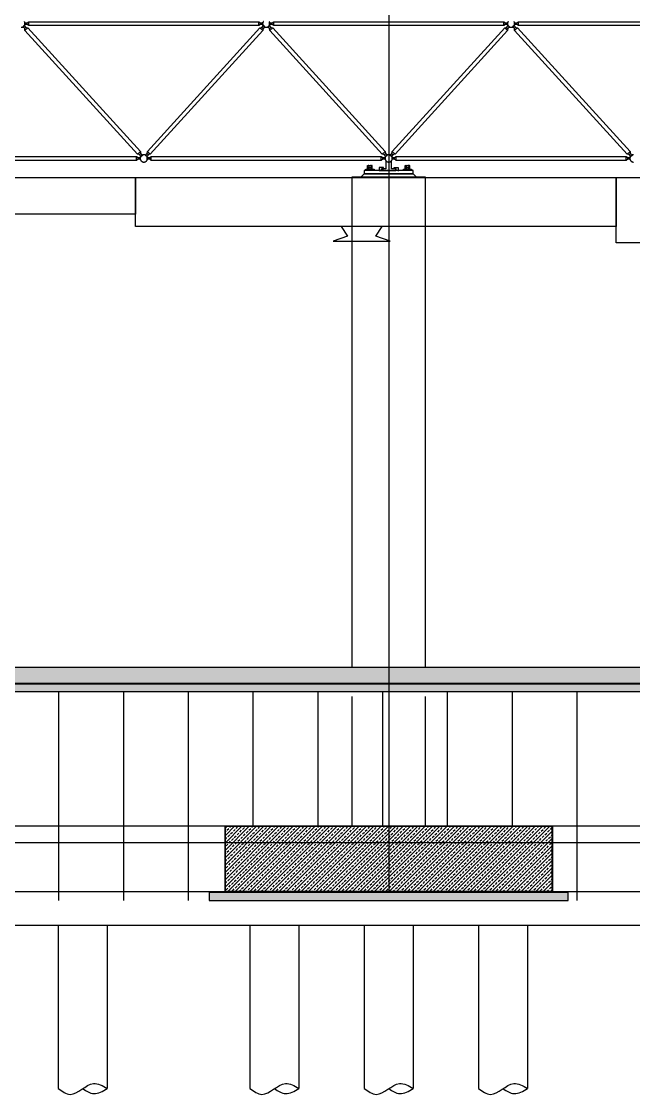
# Model space of a CAD drawing. Header units: centimetres. Extents: x 26200 to 152500, y -600 to 9300.
# Drawn here: x 134115 to 134865, y 677 to 1991 of the extents above; entities that cross this region are included whole.
import ezdxf

# ---------------------------------------------------------------- set-up
doc = ezdxf.new("R2010")
doc.units = ezdxf.units.CM
doc.layers.add('ROTAS-KESIT-KANAL-UFLEME', color=20, linetype='Continuous')
doc.layers.add('ROTAS-MIMARI-KESIT', color=8, linetype='Continuous')

msp = doc.modelspace()

# ---------------------------------------------------------------- hatches: boundary and pattern name
at = {"layer": 'ROTAS-MIMARI-KESIT'}
for points in [[(134553.2, 1808.7), (134553.5, 1808.4), (134552.5, 1808.4), (134552.5, 1808.4), (134552.5, 1808.5), (134552.5, 1808.5), (134552.5, 1808.5), (134552.5, 1808.6), (134552.5, 1808.6), (134552.5, 1808.6), (134552.5, 1808.7), (134552.5, 1808.7), (134552.6, 1808.7), (134552.6, 1808.8), (134552.6, 1808.8), (134552.6, 1808.8), (134552.6, 1808.8), (134552.6, 1808.9), (134552.6, 1808.9), (134552.7, 1808.9), (134552.7, 1809), (134552.7, 1809), (134552.7, 1809), (134552.7, 1809), (134552.8, 1809.1), (134552.8, 1809.1), (134552.8, 1809.1), (134552.8, 1809.1), (134552.9, 1809.2), (134552.9, 1809.2), (134552.9, 1809.2), (134553, 1809.2), (134553, 1809.2), (134553, 1809.3), (134553, 1809.3), (134553.1, 1809.3), (134553.1, 1809.3), (134553.1, 1809.3), (134553.2, 1809.3), (134553.2, 1809.3)], [(134576.2, 1808.7), (134575.9, 1808.4), (134576.9, 1808.4), (134576.9, 1808.4), (134576.9, 1808.5), (134576.9, 1808.5), (134576.9, 1808.5), (134576.9, 1808.6), (134576.9, 1808.6), (134576.9, 1808.6), (134576.9, 1808.7), (134576.9, 1808.7), (134576.8, 1808.7), (134576.8, 1808.8), (134576.8, 1808.8), (134576.8, 1808.8), (134576.8, 1808.8), (134576.8, 1808.9), (134576.8, 1808.9), (134576.7, 1808.9), (134576.7, 1809), (134576.7, 1809), (134576.7, 1809), (134576.7, 1809), (134576.6, 1809.1), (134576.6, 1809.1), (134576.6, 1809.1), (134576.6, 1809.1), (134576.5, 1809.2), (134576.5, 1809.2), (134576.5, 1809.2), (134576.4, 1809.2), (134576.4, 1809.2), (134576.4, 1809.3), (134576.4, 1809.3), (134576.3, 1809.3), (134576.3, 1809.3), (134576.3, 1809.3), (134576.2, 1809.3), (134576.2, 1809.3)]]:
    msp.add_hatch(color=256, dxfattribs=at).paths.add_polyline_path(points, flags=0)
h = msp.add_hatch(dxfattribs=at)
h.set_pattern_fill('ANSI33', color=256, style=0)
h.set_pattern_definition([(45, (84445.261, 23206.629), (-4.49012806, 4.49012806), []), (45, (84449.7513, 23206.629), (-4.49012806, 4.49012806), [3.175, -1.5875])])
h.paths.add_polyline_path([(145009.7, 1180.4), (145009.7, 1200.4), (129119.7, 1200.4), (129119.7, 1180.4)])
h.paths.add_polyline_path([(145009.7, 1200.4), (145009.7, 1180.4), (146908.2, 1180.4), (146908.2, 1200.4)])
h = msp.add_hatch(dxfattribs=at)
h.set_pattern_fill('LINE', color=256, scale=5, angle=45, style=0)
h.set_pattern_definition([(90, (279099.306, 394723.31), (-79.375, 0), [])])
h.paths.add_polyline_path([(127350.7, 1006.4), (127350.7, 1160.4), (129104.7, 1160.4), (129104.7, 1170.4), (144988.7, 1170.4), (144999.7, 1170.4), (146882.7, 1170.4), (146882.7, 924.4), (146868.2, 924.4), (146868.2, 914.4), (145584.7, 914.4), (145584.7, 924.4), (145565.2, 924.9), (145565.2, 1005.9), (145164.2, 1005.9), (145164.2, 924.4), (145144.7, 924.4), (145144.7, 914.4), (143784.7, 914.4), (143784.7, 924.4), (143765.2, 924.4), (143765.2, 1005.9), (143364.2, 1005.9), (143364.2, 924.4), (143344.7, 924.4), (143344.7, 914.4), (141984.7, 914.4), (141984.7, 924.4), (141965.2, 924.4), (141965.2, 1005.9), (141564.2, 1005.9), (141564.2, 924.4), (141544.7, 924.4), (141544.7, 914.4), (140184.7, 914.4), (140184.7, 924.4), (140165.2, 924.4), (140165.2, 1005.9), (139764.2, 1005.9), (139764.2, 924.4), (139744.7, 924.4), (139744.7, 914.4), (138384.7, 914.4), (138384.7, 924.4), (138365.2, 924.4), (138365.2, 1005.9), (137864.2, 1005.9), (137864.2, 924.4), (137844.7, 924.4), (137844.7, 914.4), (136584.7, 914.4), (136584.7, 924.4), (136565.2, 924.4), (136565.2, 1005.9), (136164.2, 1005.9), (136164.2, 924.4), (136144.7, 924.4), (136144.7, 914.4), (134784.7, 914.4), (134784.7, 924.4), (134765.2, 924.4), (134765.2, 1005.9), (134364.2, 1005.9), (134364.2, 924.4), (134344.7, 924.4), (134344.7, 914.4), (132984.7, 914.4), (132984.7, 924.4), (132965.2, 924.4), (132965.2, 1005.9), (132564.2, 1005.9), (132564.2, 924.4), (132544.7, 924.4), (132544.7, 914.4), (131184.7, 914.4), (131184.7, 924.4), (131165.2, 924.4), (131165.2, 1005.9), (130764.2, 1005.9), (130764.2, 924.4), (130744.7, 924.4), (130744.7, 914.4), (129379.7, 914.4), (129379.7, 924.4), (129365.2, 924.4), (129365.7, 1006.4)])
h = msp.add_hatch(dxfattribs=at)
h.set_pattern_fill('AR-CONC', color=256, scale=0.1, style=0)
h.set_pattern_definition([(50, (-3729.7674, 2354.189), (1.82184669, -0.159390855), [0.1905, -2.0955]), (355, (-3729.7674, 2354.189), (-0.352434214, 1.910568452), [0.1524, -1.676405842]), (100.4514447, (-3729.6156, 2354.1757), (1.46941247, 1.75117752), [0.161900088, -1.780902446]), (46.1842, (-3729.7674, 2354.697), (2.71079041, -0.42042328), [0.28575, -3.14325]), (96.6355576, (-3729.5415, 2354.662), (2.37404134, 2.474261246), [0.24285023, -2.67135608]), (351.1841512, (-3729.7674, 2354.697), (2.37404134, 2.474261246), [0.22859967, -2.51459732]), (21, (-3729.5134, 2354.57), (1.516143913, -1.022651982), [0.1905, -2.0955]), (326, (-3729.5134, 2354.57), (0.618020284, 1.841879661), [0.1524, -1.6764]), (71.451445, (-3729.387, 2354.4848), (2.134164193, 0.819227689), [0.161900088, -1.780899376]), (37.5, (-3729.7674, 2354.189), (0.0308860325, 0.8455503887), [0, -1.65608, 0, -1.7018, 0, -1.68275]), (7.5, (-3729.7674, 2354.189), (0.668196625, 1.001805748), [0, -0.97028, 0, -1.61798, 0, -0.64135]), (327.5, (-3730.33384, 2354.189), (1.3559059517, -0.05728744), [0, -0.635, 0, -1.9812, 0, -2.6289]), (317.5, (-3730.5878, 2354.189), (1.481291814, 0.25426491), [0, -0.8255, 0, -1.31572, 0, -1.8669])])
h.paths.add_polyline_path([(146882.7, 1180.4), (129119.7, 1180.4), (129119.7, 1170.4), (146882.7, 1170.4)])
h = msp.add_hatch(dxfattribs=at)
h.set_pattern_fill('ANSI33', color=256, style=0, pattern_type=2)
h.set_pattern_definition([(45, (88045.261, 23427.608), (-4.49012806, 4.49012806), []), (45, (88049.7513, 23427.608), (-4.49012806, 4.49012806), [3.175, -1.5875])])
h.paths.add_polyline_path([(134364.7, 1005.4), (134764.7, 1005.4), (134764.7, 925.4), (134364.7, 925.4)], flags=0)
h = msp.add_hatch(dxfattribs=at)
h.set_pattern_fill('AR-CONC', color=256, scale=0.1, style=0)
h.set_pattern_definition([(50, (8804.5261, 2320.6629), (1.82184669, -0.159390855), [0.1905, -2.0955]), (355, (8804.5261, 2320.6629), (-0.352434214, 1.910568452), [0.1524, -1.676405842]), (100.4514447, (8804.678, 2320.6496), (1.46941247, 1.75117752), [0.161900088, -1.780902446]), (46.1842, (8804.5261, 2321.1709), (2.71079041, -0.42042328), [0.28575, -3.14325]), (96.6355576, (8804.752, 2321.1358), (2.37404134, 2.474261246), [0.24285023, -2.67135608]), (351.1841512, (8804.526, 2321.171), (2.37404134, 2.474261246), [0.22859967, -2.51459732]), (21, (8804.7801, 2321.0439), (1.516143913, -1.022651982), [0.1905, -2.0955]), (326, (8804.7801, 2321.0439), (0.618020284, 1.84187966), [0.1524, -1.6764]), (71.451445, (8804.9065, 2320.9587), (2.134164193, 0.81922769), [0.161900088, -1.780899376]), (37.5, (8804.5261, 2320.6629), (0.0308860325, 0.8455503887), [0, -1.65608, 0, -1.7018, 0, -1.68275]), (7.5, (8804.5261, 2320.6629), (0.668196625, 1.001805748), [0, -0.97028, 0, -1.61798, 0, -0.64135]), (327.5, (8803.9597, 2320.6629), (1.3559059517, -0.05728744), [0, -0.635, 0, -1.9812, 0, -2.6289]), (317.5, (8803.7057, 2320.6629), (1.481291814, 0.25426491), [0, -0.8255, 0, -1.31572, 0, -1.8669])])
h.paths.add_polyline_path([(134784.7, 924.4), (134344.7, 924.4), (134344.7, 914.4), (134784.7, 914.4)])

# ---------------------------------------------------------------- linework, layer by layer
at = {"layer": 'ROTAS-KESIT-KANAL-UFLEME'}
for points in [[(133748.4, 1800), (134254.3, 1800), (134254.3, 1755), (133748.4, 1755)], [(134254.3, 1800), (134843.6, 1800), (134843.6, 1740), (134254.3, 1740)], [(134843.6, 1800), (135465.4, 1800), (135465.4, 1720), (134843.6, 1720)]]:
    msp.add_lwpolyline(points, close=True, dxfattribs=at)
msp.add_lwpolyline([(134506.5, 1740), (134514, 1728), (134496.5, 1722), (134566.5, 1722), (134549, 1728), (134556.5, 1740)], dxfattribs=at)
at = {"layer": 'ROTAS-MIMARI-KESIT'}
for p, q in [((134538.8, 1814.5), (134539.2, 1814.8)), ((134538.8, 1812.7), (134538.8, 1814.5)), ((134539.2, 1814.8), (134540.2, 1814.8)), ((134540.2, 1814.5), (134539.7, 1814.8)), ((134540.2, 1814.8), (134543.2, 1814.8)), ((134540.2, 1814.5), (134541.2, 1814.8)), ((134540.2, 1814.5), (134540.2, 1812.7)), ((134543.2, 1814.5), (134542.2, 1814.8)), ((134543.2, 1814.8), (134544.2, 1814.8)), ((134543.2, 1814.5), (134543.7, 1814.8)), ((134543.2, 1814.5), (134543.2, 1812.7)), ((134544.6, 1814.5), (134544.2, 1814.8)), ((134544.6, 1812.7), (134544.6, 1814.5)), ((134584.8, 1814.5), (134585.2, 1814.8)), ((134584.8, 1812.7), (134584.8, 1814.5)), ((134585.2, 1814.8), (134586.2, 1814.8)), ((134586.2, 1814.5), (134585.7, 1814.8)), ((134586.2, 1814.8), (134589.2, 1814.8)), ((134586.2, 1814.5), (134587.2, 1814.8)), ((134586.2, 1814.5), (134586.2, 1812.7)), ((134589.2, 1814.5), (134588.2, 1814.8)), ((134589.2, 1814.8), (134590.2, 1814.8)), ((134589.2, 1814.5), (134589.7, 1814.8)), ((134589.2, 1814.5), (134589.2, 1812.7)), ((134590.6, 1814.5), (134590.2, 1814.8)), ((134590.6, 1812.7), (134590.6, 1814.5)), ((134538.8, 1812.7), (134539.2, 1812.4)), ((134538.8, 1812.1), (134539.2, 1812.4)), ((134538.8, 1810.3), (134538.8, 1812.1)), ((134538.8, 1810.3), (134539.2, 1810)), ((134539.2, 1812.4), (134540.2, 1812.4)), ((134539.2, 1812.4), (134540.2, 1812.4)), ((134539.2, 1810), (134540.2, 1810)), ((134540.2, 1812.7), (134539.7, 1812.4)), ((134540.2, 1812.1), (134539.7, 1812.4)), ((134540.2, 1810.3), (134539.7, 1810)), ((134540.2, 1812.7), (134541.2, 1812.4)), ((134540.2, 1812.4), (134543.2, 1812.4)), ((134540.2, 1812.4), (134543.2, 1812.4)), ((134540.2, 1812.1), (134541.2, 1812.4)), ((134540.2, 1812.1), (134540.2, 1810.3)), ((134540.2, 1810.3), (134541.2, 1810)), ((134540.2, 1810), (134543.2, 1810)), ((134543.2, 1812.7), (134542.2, 1812.4)), ((134543.2, 1812.1), (134542.2, 1812.4)), ((134543.2, 1810.3), (134542.2, 1810)), ((134543.2, 1812.7), (134543.7, 1812.4)), ((134543.2, 1812.4), (134544.2, 1812.4)), ((134543.2, 1812.4), (134544.2, 1812.4)), ((134543.2, 1812.1), (134543.7, 1812.4)), ((134543.2, 1812.1), (134543.2, 1810.3)), ((134543.2, 1810.3), (134543.7, 1810)), ((134543.2, 1810), (134544.2, 1810)), ((134544.6, 1812.7), (134544.2, 1812.4)), ((134544.6, 1812.1), (134544.2, 1812.4)), ((134544.6, 1810.3), (134544.2, 1810)), ((134544.6, 1810.3), (134544.6, 1812.1)), ((134584.8, 1812.7), (134585.2, 1812.4)), ((134584.8, 1812.1), (134585.2, 1812.4)), ((134584.8, 1810.3), (134584.8, 1812.1)), ((134584.8, 1810.3), (134585.2, 1810)), ((134585.2, 1812.4), (134586.2, 1812.4)), ((134585.2, 1812.4), (134586.2, 1812.4)), ((134585.2, 1810), (134586.2, 1810)), ((134586.2, 1812.7), (134585.7, 1812.4)), ((134586.2, 1812.1), (134585.7, 1812.4)), ((134586.2, 1810.3), (134585.7, 1810)), ((134586.2, 1812.7), (134587.2, 1812.4)), ((134586.2, 1812.4), (134589.2, 1812.4)), ((134586.2, 1812.4), (134589.2, 1812.4)), ((134586.2, 1812.1), (134587.2, 1812.4)), ((134586.2, 1812.1), (134586.2, 1810.3)), ((134586.2, 1810.3), (134587.2, 1810)), ((134586.2, 1810), (134589.2, 1810)), ((134589.2, 1812.7), (134588.2, 1812.4)), ((134589.2, 1812.1), (134588.2, 1812.4)), ((134589.2, 1810.3), (134588.2, 1810)), ((134589.2, 1812.7), (134589.7, 1812.4)), ((134589.2, 1812.4), (134590.2, 1812.4)), ((134589.2, 1812.4), (134590.2, 1812.4)), ((134589.2, 1812.1), (134589.7, 1812.4)), ((134589.2, 1812.1), (134589.2, 1810.3)), ((134589.2, 1810.3), (134589.7, 1810)), ((134589.2, 1810), (134590.2, 1810)), ((134590.6, 1812.7), (134590.2, 1812.4)), ((134590.6, 1812.1), (134590.2, 1812.4)), ((134590.6, 1810.3), (134590.2, 1810)), ((134590.6, 1810.3), (134590.6, 1812.1)), ((139849.7, 1179.4), (129119.7, 1179.4)), ((129119.7, 1170.4), (146882.7, 1170.4)), ((126934.7, 884.4), (147594.7, 884.4))]:
    msp.add_line(p, q, dxfattribs=at)
for points in [[(134564.7, 2658.5), (134564.7, 925.4)], [(134114.5, 1983.9), (134114.7, 1983.9), (134114.8, 1983.9), (134115, 1983.9), (134115.1, 1983.9), (134115.3, 1983.9), (134115.4, 1983.9), (134115.6, 1984), (134115.8, 1984), (134115.9, 1984.1), (134116.1, 1984.1), (134116.1, 1984.1), (134116.2, 1984.1), (134116.3, 1984.2), (134116.4, 1984.2), (134116.4, 1984.2), (134116.5, 1984.3), (134116.6, 1984.3), (134116.6, 1984.3), (134116.7, 1984.4), (134116.8, 1984.4), (134116.9, 1984.4), (134116.9, 1984.5), (134117, 1984.5), (134117.1, 1984.6), (134117.1, 1984.6), (134117.2, 1984.6), (134117.3, 1984.7), (134117.3, 1984.7), (134117.4, 1984.8), (134117.5, 1984.8), (134117.5, 1984.9), (134117.6, 1984.9), (134117.6, 1985), (134117.7, 1985), (134117.8, 1985.1), (134117.8, 1985.1), (134117.9, 1985.2), (134117.9, 1985.3), (134118, 1985.4), (134118.1, 1985.5), (134118.2, 1985.6), (134118.3, 1985.7), (134118.4, 1985.9), (134118.5, 1986), (134118.6, 1986.1), (134118.7, 1986.2), (134118.7, 1986.4), (134118.8, 1986.5), (134118.8, 1986.6), (134118.9, 1986.8), (134119, 1986.9), (134119, 1987.1), (134119, 1987.2), (134119.1, 1987.4), (134119.1, 1987.5), (134119.1, 1987.7), (134119.2, 1987.8), (134119.2, 1987.8), (134119.2, 1987.9), (134119.2, 1988), (134119.2, 1988.1), (134119.2, 1988.2), (134119.2, 1988.2), (134119.2, 1988.3), (134119.2, 1988.4), (134119.2, 1988.5), (134119.2, 1988.6), (134119.2, 1988.6), (134119.2, 1988.7), (134119.2, 1988.8), (134119.2, 1988.9), (134119.2, 1988.9), (134119.2, 1989), (134119.1, 1989.1), (134119.1, 1989.2), (134119.1, 1989.3), (134119.1, 1989.3), (134119.1, 1989.4), (134119.1, 1989.5), (134119, 1989.6), (134119, 1989.7), (134119, 1989.7), (134119, 1989.8), (134118.9, 1989.9), (134118.9, 1990), (134118.8, 1990.2), (134118.8, 1990.3), (134118.7, 1990.4), (134118.6, 1990.6), (134118.5, 1990.7), (134118.5, 1990.8), (134118.4, 1991), (134118.3, 1991.1)], [(134116.1, 1984.1), (134118.8, 1986.6)], [(134118.8, 1989.4), (134121.8, 1989.4), (134123.8, 1990.8), (134405.6, 1990.8), (134407.6, 1989.4), (134410.6, 1989.4)], [(134118.8, 1986.5), (134118.8, 1990.2)], [(134410.6, 1987.4), (134407.6, 1987.4), (134405.6, 1986), (134123.8, 1986), (134121.8, 1987.4), (134118.8, 1987.4)], [(134121.8, 1987.4), (134121.8, 1989.4)], [(134123.8, 1986), (134123.8, 1990.8)], [(134405.6, 1986), (134405.6, 1990.8)], [(134407.6, 1987.4), (134407.6, 1989.4)], [(134411.1, 1991.1), (134411, 1991), (134410.9, 1990.8), (134410.8, 1990.7), (134410.8, 1990.6), (134410.7, 1990.4), (134410.6, 1990.3), (134410.6, 1990.2), (134410.5, 1990), (134410.5, 1989.9), (134410.4, 1989.8), (134410.4, 1989.7), (134410.4, 1989.7), (134410.4, 1989.6), (134410.3, 1989.5), (134410.3, 1989.4), (134410.3, 1989.3), (134410.3, 1989.3), (134410.3, 1989.2), (134410.3, 1989.1), (134410.2, 1989), (134410.2, 1988.9), (134410.2, 1988.9), (134410.2, 1988.8), (134410.2, 1988.7), (134410.2, 1988.6), (134410.2, 1988.6), (134410.2, 1988.5), (134410.2, 1988.4), (134410.2, 1988.3), (134410.2, 1988.2), (134410.2, 1988.2), (134410.2, 1988.1), (134410.2, 1988), (134410.2, 1987.9), (134410.2, 1987.8), (134410.2, 1987.8), (134410.3, 1987.7), (134410.3, 1987.5), (134410.3, 1987.4), (134410.4, 1987.2), (134410.4, 1987.1), (134410.4, 1986.9), (134410.5, 1986.8), (134410.5, 1986.6), (134410.6, 1986.5), (134410.7, 1986.4), (134410.7, 1986.2), (134410.8, 1986.1), (134410.9, 1986), (134411, 1985.9), (134411.1, 1985.7), (134411.2, 1985.6), (134411.3, 1985.5), (134411.4, 1985.4), (134411.5, 1985.3), (134411.5, 1985.2), (134411.6, 1985.1), (134411.6, 1985.1), (134411.7, 1985), (134411.8, 1985), (134411.8, 1984.9), (134411.9, 1984.9), (134411.9, 1984.8), (134412, 1984.8), (134412.1, 1984.7), (134412.1, 1984.7), (134412.2, 1984.6), (134412.3, 1984.6), (134412.3, 1984.6), (134412.4, 1984.5), (134412.5, 1984.5), (134412.5, 1984.4), (134412.6, 1984.4), (134412.7, 1984.4), (134412.8, 1984.3), (134412.8, 1984.3), (134412.9, 1984.3), (134413, 1984.2), (134413, 1984.2), (134413.1, 1984.2), (134413.2, 1984.1), (134413.3, 1984.1), (134413.3, 1984.1), (134413.5, 1984.1), (134413.6, 1984), (134413.8, 1984), (134413.9, 1983.9), (134414.1, 1983.9), (134414.2, 1983.9), (134414.4, 1983.9), (134414.5, 1983.9), (134414.7, 1983.9), (134414.8, 1983.9), (134415, 1983.9), (134415.1, 1983.9), (134415.3, 1983.9), (134415.4, 1983.9), (134415.6, 1984), (134415.8, 1984), (134415.9, 1984.1), (134416.1, 1984.1), (134416.1, 1984.1), (134416.2, 1984.1), (134416.3, 1984.2), (134416.4, 1984.2), (134416.4, 1984.2), (134416.5, 1984.3), (134416.6, 1984.3), (134416.6, 1984.3), (134416.7, 1984.4), (134416.8, 1984.4), (134416.9, 1984.4), (134416.9, 1984.5), (134417, 1984.5), (134417.1, 1984.6), (134417.1, 1984.6), (134417.2, 1984.6), (134417.3, 1984.7), (134417.3, 1984.7), (134417.4, 1984.8), (134417.5, 1984.8), (134417.5, 1984.9), (134417.6, 1984.9), (134417.6, 1985), (134417.7, 1985), (134417.8, 1985.1), (134417.8, 1985.1), (134417.9, 1985.2), (134417.9, 1985.3), (134418, 1985.4), (134418.1, 1985.5), (134418.2, 1985.6), (134418.3, 1985.7), (134418.4, 1985.9), (134418.5, 1986), (134418.6, 1986.1), (134418.7, 1986.2), (134418.7, 1986.4), (134418.8, 1986.5), (134418.8, 1986.6), (134418.9, 1986.8), (134419, 1986.9), (134419, 1987.1), (134419, 1987.2), (134419.1, 1987.4), (134419.1, 1987.5), (134419.1, 1987.7), (134419.2, 1987.8), (134419.2, 1987.8), (134419.2, 1987.9), (134419.2, 1988), (134419.2, 1988.1), (134419.2, 1988.2), (134419.2, 1988.2), (134419.2, 1988.3), (134419.2, 1988.4), (134419.2, 1988.5), (134419.2, 1988.6), (134419.2, 1988.6), (134419.2, 1988.7), (134419.2, 1988.8), (134419.2, 1988.9), (134419.2, 1988.9), (134419.2, 1989), (134419.1, 1989.1), (134419.1, 1989.2), (134419.1, 1989.3), (134419.1, 1989.3), (134419.1, 1989.4), (134419.1, 1989.5), (134419, 1989.6), (134419, 1989.7), (134419, 1989.7), (134419, 1989.8), (134418.9, 1989.9), (134418.9, 1990), (134418.8, 1990.2), (134418.8, 1990.3), (134418.7, 1990.4), (134418.6, 1990.6), (134418.5, 1990.7), (134418.5, 1990.8), (134418.4, 1991), (134418.3, 1991.1)], [(134410.6, 1986.5), (134410.6, 1990.2)], [(134410.6, 1986.6), (134413.3, 1984.1)], [(134416.1, 1984.1), (134418.8, 1986.6)], [(134418.8, 1989.4), (134421.8, 1989.4), (134423.8, 1990.8), (134705.6, 1990.8), (134707.6, 1989.4), (134710.6, 1989.4)], [(134418.8, 1986.5), (134418.8, 1990.2)], [(134710.6, 1987.4), (134707.6, 1987.4), (134705.6, 1986), (134423.8, 1986), (134421.8, 1987.4), (134418.8, 1987.4)], [(134421.8, 1987.4), (134421.8, 1989.4)], [(134423.8, 1986), (134423.8, 1990.8)], [(134705.6, 1986), (134705.6, 1990.8)], [(134707.6, 1987.4), (134707.6, 1989.4)], [(134711.1, 1991.1), (134711, 1991), (134710.9, 1990.8), (134710.8, 1990.7), (134710.8, 1990.6), (134710.7, 1990.4), (134710.6, 1990.3), (134710.6, 1990.2), (134710.5, 1990), (134710.5, 1989.9), (134710.4, 1989.8), (134710.4, 1989.7), (134710.4, 1989.7), (134710.4, 1989.6), (134710.3, 1989.5), (134710.3, 1989.4), (134710.3, 1989.3), (134710.3, 1989.3), (134710.3, 1989.2), (134710.3, 1989.1), (134710.2, 1989), (134710.2, 1988.9), (134710.2, 1988.9), (134710.2, 1988.8), (134710.2, 1988.7), (134710.2, 1988.6), (134710.2, 1988.6), (134710.2, 1988.5), (134710.2, 1988.4), (134710.2, 1988.3), (134710.2, 1988.2), (134710.2, 1988.2), (134710.2, 1988.1), (134710.2, 1988), (134710.2, 1987.9), (134710.2, 1987.8), (134710.2, 1987.8), (134710.3, 1987.7), (134710.3, 1987.5), (134710.3, 1987.4), (134710.4, 1987.2), (134710.4, 1987.1), (134710.4, 1986.9), (134710.5, 1986.8), (134710.5, 1986.6), (134710.6, 1986.5), (134710.7, 1986.4), (134710.7, 1986.2), (134710.8, 1986.1), (134710.9, 1986), (134711, 1985.9), (134711.1, 1985.7), (134711.2, 1985.6), (134711.3, 1985.5), (134711.4, 1985.4), (134711.5, 1985.3), (134711.5, 1985.2), (134711.6, 1985.1), (134711.6, 1985.1), (134711.7, 1985), (134711.8, 1985), (134711.8, 1984.9), (134711.9, 1984.9), (134711.9, 1984.8), (134712, 1984.8), (134712.1, 1984.7), (134712.1, 1984.7), (134712.2, 1984.6), (134712.3, 1984.6), (134712.3, 1984.6), (134712.4, 1984.5), (134712.5, 1984.5), (134712.5, 1984.4), (134712.6, 1984.4), (134712.7, 1984.4), (134712.8, 1984.3), (134712.8, 1984.3), (134712.9, 1984.3), (134713, 1984.2), (134713, 1984.2), (134713.1, 1984.2), (134713.2, 1984.1), (134713.3, 1984.1), (134713.3, 1984.1), (134713.5, 1984.1), (134713.6, 1984), (134713.8, 1984), (134713.9, 1983.9), (134714.1, 1983.9), (134714.2, 1983.9), (134714.4, 1983.9), (134714.5, 1983.9), (134714.7, 1983.9), (134714.8, 1983.9), (134715, 1983.9), (134715.1, 1983.9), (134715.3, 1983.9), (134715.4, 1983.9), (134715.6, 1984), (134715.8, 1984), (134715.9, 1984.1), (134716.1, 1984.1), (134716.1, 1984.1), (134716.2, 1984.1), (134716.3, 1984.2), (134716.4, 1984.2), (134716.4, 1984.2), (134716.5, 1984.3), (134716.6, 1984.3), (134716.6, 1984.3), (134716.7, 1984.4), (134716.8, 1984.4), (134716.9, 1984.4), (134716.9, 1984.5), (134717, 1984.5), (134717.1, 1984.6), (134717.1, 1984.6), (134717.2, 1984.6), (134717.3, 1984.7), (134717.3, 1984.7), (134717.4, 1984.8), (134717.5, 1984.8), (134717.5, 1984.9), (134717.6, 1984.9), (134717.6, 1985), (134717.7, 1985), (134717.8, 1985.1), (134717.8, 1985.1), (134717.9, 1985.2), (134717.9, 1985.3), (134718, 1985.4), (134718.1, 1985.5), (134718.2, 1985.6), (134718.3, 1985.7), (134718.4, 1985.9), (134718.5, 1986), (134718.6, 1986.1), (134718.7, 1986.2), (134718.7, 1986.4), (134718.8, 1986.5), (134718.8, 1986.6), (134718.9, 1986.8), (134719, 1986.9), (134719, 1987.1), (134719, 1987.2), (134719.1, 1987.4), (134719.1, 1987.5), (134719.1, 1987.7), (134719.2, 1987.8), (134719.2, 1987.8), (134719.2, 1987.9), (134719.2, 1988), (134719.2, 1988.1), (134719.2, 1988.2), (134719.2, 1988.2), (134719.2, 1988.3), (134719.2, 1988.4), (134719.2, 1988.5), (134719.2, 1988.6), (134719.2, 1988.6), (134719.2, 1988.7), (134719.2, 1988.8), (134719.2, 1988.9), (134719.2, 1988.9), (134719.2, 1989), (134719.1, 1989.1), (134719.1, 1989.2), (134719.1, 1989.3), (134719.1, 1989.3), (134719.1, 1989.4), (134719.1, 1989.5), (134719, 1989.6), (134719, 1989.7), (134719, 1989.7), (134719, 1989.8), (134718.9, 1989.9), (134718.9, 1990), (134718.8, 1990.2), (134718.8, 1990.3), (134718.7, 1990.4), (134718.6, 1990.6), (134718.5, 1990.7), (134718.5, 1990.8), (134718.4, 1991), (134718.3, 1991.1)], [(134710.6, 1986.5), (134710.6, 1990.2)], [(134710.6, 1986.6), (134713.3, 1984.1)], [(134716.1, 1984.1), (134718.8, 1986.6)], [(134718.8, 1989.4), (134721.8, 1989.4), (134723.8, 1990.8), (135005.6, 1990.8), (135007.6, 1989.4), (135010.6, 1989.4)], [(134718.8, 1986.5), (134718.8, 1990.2)], [(135010.6, 1987.4), (135007.6, 1987.4), (135005.6, 1986), (134723.8, 1986), (134721.8, 1987.4), (134718.8, 1987.4)], [(134721.8, 1987.4), (134721.8, 1989.4)], [(134723.8, 1986), (134723.8, 1990.8)], [(134118.7, 1982.5), (134120.2, 1983.8)], [(134119, 1980), (134122.6, 1983.3)], [(134406.8, 1983.3), (134410.4, 1980)], [(134409.2, 1983.8), (134410.7, 1982.5)], [(134418.7, 1982.5), (134420.2, 1983.8)], [(134419, 1980), (134422.6, 1983.3)], [(134706.8, 1983.3), (134710.4, 1980)], [(134709.2, 1983.8), (134710.7, 1982.5)], [(134718.7, 1982.5), (134720.2, 1983.8)], [(134719, 1980), (134722.6, 1983.3)], [(134256.8, 1828.5), (134260.4, 1831.7)], [(134259.2, 1828), (134260.7, 1829.3)], [(134260.6, 1825.2), (134263.3, 1827.7)], [(134266.1, 1827.7), (134268.8, 1825.2)], [(134268.7, 1829.3), (134270.2, 1828)], [(134269, 1831.7), (134272.6, 1828.5)], [(134556.8, 1828.5), (134560.4, 1831.7)], [(134559.2, 1828), (134560.7, 1829.3)], [(134568.3, 1820.7), (134568.4, 1820.8), (134568.5, 1820.9), (134568.5, 1821.1), (134568.6, 1821.2), (134568.7, 1821.3), (134568.8, 1821.5), (134568.8, 1821.6), (134568.9, 1821.8), (134568.9, 1821.9), (134569, 1822), (134569, 1822), (134569, 1822.1), (134569, 1822.2), (134569.1, 1822.3), (134569.1, 1822.4), (134569.1, 1822.4), (134569.1, 1822.5), (134569.1, 1822.6), (134569.1, 1822.7), (134569.2, 1822.7), (134569.2, 1822.8), (134569.2, 1822.9), (134569.2, 1823), (134569.2, 1823.1), (134569.2, 1823.1), (134569.2, 1823.2), (134569.2, 1823.3), (134569.2, 1823.4), (134569.2, 1823.5), (134569.2, 1823.5), (134569.2, 1823.6), (134569.2, 1823.7), (134569.2, 1823.8), (134569.2, 1823.9), (134569.2, 1823.9), (134569.2, 1824), (134569.1, 1824.1), (134569.1, 1824.2), (134569.1, 1824.4), (134569, 1824.6), (134569, 1824.7), (134569, 1824.8), (134568.9, 1825), (134568.8, 1825.1), (134568.8, 1825.3), (134568.7, 1825.4), (134568.7, 1825.5), (134568.6, 1825.7), (134568.5, 1825.8), (134568.4, 1825.9), (134568.3, 1826), (134568.2, 1826.2), (134568.1, 1826.3), (134568, 1826.4), (134567.9, 1826.5), (134567.9, 1826.6), (134567.8, 1826.6), (134567.8, 1826.7), (134567.7, 1826.7), (134567.6, 1826.8), (134567.6, 1826.8), (134567.5, 1826.9), (134567.5, 1826.9), (134567.4, 1827), (134567.3, 1827), (134567.3, 1827.1), (134567.2, 1827.1), (134567.1, 1827.2), (134567.1, 1827.2), (134567, 1827.3), (134566.9, 1827.3), (134566.9, 1827.3), (134566.8, 1827.4), (134566.7, 1827.4), (134566.6, 1827.4), (134566.6, 1827.5), (134566.5, 1827.5), (134566.4, 1827.5), (134566.4, 1827.6), (134566.3, 1827.6), (134566.2, 1827.6), (134566.1, 1827.7), (134566.1, 1827.7), (134565.9, 1827.7), (134565.8, 1827.8), (134565.6, 1827.8), (134565.4, 1827.8), (134565.3, 1827.8), (134565.1, 1827.9), (134565, 1827.9), (134564.8, 1827.9), (134564.7, 1827.9), (134564.5, 1827.9), (134564.4, 1827.9), (134564.2, 1827.9), (134564.1, 1827.8), (134563.9, 1827.8), (134563.8, 1827.8), (134563.6, 1827.8), (134563.5, 1827.7), (134563.3, 1827.7), (134563.3, 1827.7), (134563.2, 1827.6), (134563.1, 1827.6), (134563, 1827.6), (134563, 1827.5), (134562.9, 1827.5), (134562.8, 1827.5), (134562.8, 1827.4), (134562.7, 1827.4), (134562.6, 1827.4), (134562.5, 1827.3), (134562.5, 1827.3), (134562.4, 1827.3), (134562.3, 1827.2), (134562.3, 1827.2), (134562.2, 1827.1), (134562.1, 1827.1), (134562.1, 1827), (134562, 1827), (134561.9, 1826.9), (134561.9, 1826.9), (134561.8, 1826.8), (134561.8, 1826.8), (134561.7, 1826.7), (134561.6, 1826.7), (134561.6, 1826.6), (134561.5, 1826.6), (134561.5, 1826.5), (134561.4, 1826.4), (134561.3, 1826.3), (134561.2, 1826.2), (134561.1, 1826), (134561, 1825.9), (134560.9, 1825.8), (134560.8, 1825.7), (134560.7, 1825.5), (134560.7, 1825.4), (134560.6, 1825.3), (134560.5, 1825.1), (134560.5, 1825), (134560.4, 1824.8), (134560.4, 1824.7), (134560.4, 1824.6), (134560.3, 1824.4), (134560.3, 1824.2), (134560.3, 1824.1), (134560.2, 1824), (134560.2, 1823.9), (134560.2, 1823.9), (134560.2, 1823.8), (134560.2, 1823.7), (134560.2, 1823.6), (134560.2, 1823.5), (134560.2, 1823.5), (134560.2, 1823.4), (134560.2, 1823.3), (134560.2, 1823.2), (134560.2, 1823.1), (134560.2, 1823.1), (134560.2, 1823), (134560.2, 1822.9), (134560.2, 1822.8), (134560.2, 1822.7), (134560.3, 1822.7), (134560.3, 1822.6), (134560.3, 1822.5), (134560.3, 1822.4), (134560.3, 1822.4), (134560.3, 1822.3), (134560.4, 1822.2), (134560.4, 1822.1), (134560.4, 1822), (134560.4, 1822), (134560.5, 1821.9), (134560.5, 1821.8), (134560.6, 1821.6), (134560.6, 1821.5), (134560.7, 1821.3), (134560.8, 1821.2), (134560.8, 1821.1), (134560.9, 1820.9), (134561, 1820.8), (134561.1, 1820.7)], [(134560.6, 1825.2), (134563.3, 1827.7)], [(134566.1, 1827.7), (134568.8, 1825.2)], [(134568.7, 1829.3), (134570.2, 1828)], [(134569, 1831.7), (134572.6, 1828.5)], [(134856.8, 1828.5), (134860.4, 1831.7)], [(134859.2, 1828), (134860.7, 1829.3)], [(134864.8, 1827.9), (134864.7, 1827.9), (134864.6, 1827.9), (134864.5, 1827.9), (134864.4, 1827.9), (134864.3, 1827.9), (134864.2, 1827.9), (134864.1, 1827.8), (134864, 1827.8), (134863.9, 1827.8), (134863.8, 1827.8), (134863.7, 1827.8), (134863.6, 1827.7), (134863.5, 1827.7), (134863.4, 1827.7), (134863.2, 1827.6), (134863.1, 1827.6), (134863, 1827.6), (134862.9, 1827.5), (134862.8, 1827.5), (134862.7, 1827.4), (134862.6, 1827.4), (134862.5, 1827.3), (134862.4, 1827.3), (134862.3, 1827.2), (134862.2, 1827.2), (134862.1, 1827.1), (134862, 1827), (134862, 1827), (134861.9, 1826.9), (134861.8, 1826.8), (134861.7, 1826.7), (134861.6, 1826.6), (134861.5, 1826.6), (134861.4, 1826.5), (134861.4, 1826.4), (134861.3, 1826.3), (134861.2, 1826.2), (134861.1, 1826.1), (134861.1, 1826), (134861, 1825.9), (134860.9, 1825.8), (134860.9, 1825.8), (134860.8, 1825.7), (134860.8, 1825.6), (134860.7, 1825.5), (134860.6, 1825.4), (134860.6, 1825.2), (134860.6, 1825.1), (134860.5, 1825), (134860.5, 1824.9), (134860.4, 1824.8), (134860.4, 1824.7), (134860.4, 1824.6), (134860.3, 1824.5), (134860.3, 1824.4), (134860.3, 1824.3), (134860.3, 1824.2), (134860.3, 1824.1), (134860.2, 1824), (134860.2, 1823.9), (134860.2, 1823.8), (134860.2, 1823.7), (134860.2, 1823.6), (134860.2, 1823.5), (134860.2, 1823.4), (134860.2, 1823.3), (134860.2, 1823.2), (134860.2, 1823.1), (134860.2, 1823), (134860.2, 1822.9), (134860.2, 1822.8), (134860.3, 1822.7), (134860.3, 1822.6), (134860.3, 1822.5), (134860.3, 1822.4), (134860.3, 1822.3), (134860.4, 1822.1), (134860.4, 1822), (134860.4, 1821.9), (134860.5, 1821.8), (134860.5, 1821.7), (134860.6, 1821.6), (134860.6, 1821.5), (134860.6, 1821.4), (134860.7, 1821.3), (134860.8, 1821.2), (134860.8, 1821.1), (134860.9, 1821), (134860.9, 1820.9), (134861, 1820.8), (134861.1, 1820.7), (134861.1, 1820.6), (134861.2, 1820.6), (134861.3, 1820.5), (134861.4, 1820.4), (134861.4, 1820.3), (134861.5, 1820.2), (134861.6, 1820.1), (134861.7, 1820), (134861.8, 1820), (134861.9, 1819.9), (134862, 1819.8), (134862, 1819.8), (134862.1, 1819.7), (134862.2, 1819.6), (134862.3, 1819.6), (134862.4, 1819.5), (134862.5, 1819.4), (134862.6, 1819.4), (134862.7, 1819.3), (134862.8, 1819.3), (134862.9, 1819.2), (134863, 1819.2), (134863.1, 1819.2), (134863.2, 1819.1), (134863.4, 1819.1), (134863.5, 1819.1), (134863.6, 1819), (134863.7, 1819), (134863.8, 1819), (134863.9, 1819), (134864, 1818.9), (134864.1, 1818.9), (134864.2, 1818.9), (134864.3, 1818.9), (134864.4, 1818.9), (134864.5, 1818.9), (134864.6, 1818.9), (134864.7, 1818.9), (134864.8, 1818.9)], [(134860.6, 1825.2), (134863.3, 1827.7)], [(133968.8, 1824.4), (133971.8, 1824.4), (133973.8, 1825.8), (134255.6, 1825.8), (134257.6, 1824.4), (134260.6, 1824.4)], [(134260.6, 1822.4), (134257.6, 1822.4), (134255.6, 1821), (133973.8, 1821), (133971.8, 1822.4), (133968.8, 1822.4)], [(134255.6, 1821), (134255.6, 1825.8)], [(134257.6, 1822.4), (134257.6, 1824.4)], [(134260.6, 1821.5), (134260.6, 1825.2)], [(134268.8, 1824.4), (134271.8, 1824.4), (134273.8, 1825.8), (134555.6, 1825.8), (134557.6, 1824.4), (134560.6, 1824.4)], [(134268.8, 1821.5), (134268.8, 1825.2)], [(134560.6, 1822.4), (134557.6, 1822.4), (134555.6, 1821), (134273.8, 1821), (134271.8, 1822.4), (134268.8, 1822.4)], [(134271.8, 1822.4), (134271.8, 1824.4)], [(134273.8, 1821), (134273.8, 1825.8)], [(134555.6, 1821), (134555.6, 1825.8)], [(134557.6, 1822.4), (134557.6, 1824.4)], [(134560.6, 1821.5), (134560.6, 1825.2)], [(134561.1, 1820.7), (134561.1, 1810.4)], [(134564.7, 1823.4), (134564.7, 1808.4)], [(134568.3, 1810.4), (134568.3, 1820.7)], [(134568.8, 1824.4), (134571.8, 1824.4), (134573.8, 1825.8), (134855.6, 1825.8), (134857.6, 1824.4), (134860.6, 1824.4)], [(134568.8, 1821.5), (134568.8, 1825.2)], [(134860.6, 1822.4), (134857.6, 1822.4), (134855.6, 1821), (134573.8, 1821), (134571.8, 1822.4), (134568.8, 1822.4)], [(134571.8, 1822.4), (134571.8, 1824.4)], [(134573.8, 1821), (134573.8, 1825.8)], [(134855.6, 1821), (134855.6, 1825.8)], [(134857.6, 1822.4), (134857.6, 1824.4)], [(134860.6, 1821.5), (134860.6, 1825.2)], [(134553.2, 1809.3), (134553.2, 1809.3), (134553.2, 1809.3), (134553.1, 1809.3), (134553.1, 1809.3), (134553.1, 1809.3), (134553.1, 1809.3), (134553.1, 1809.3), (134553.1, 1809.3), (134553, 1809.3), (134553, 1809.3), (134553, 1809.3), (134553, 1809.2), (134553, 1809.2), (134553, 1809.2), (134552.9, 1809.2), (134552.9, 1809.2), (134552.9, 1809.2), (134552.9, 1809.2), (134552.9, 1809.2), (134552.9, 1809.2), (134552.8, 1809.1), (134552.8, 1809.1), (134552.8, 1809.1), (134552.8, 1809.1), (134552.8, 1809.1), (134552.8, 1809.1), (134552.8, 1809.1), (134552.7, 1809), (134552.7, 1809), (134552.7, 1809), (134552.7, 1809), (134552.7, 1809), (134552.7, 1809), (134552.7, 1808.9), (134552.7, 1808.9), (134552.6, 1808.9), (134552.6, 1808.9), (134552.6, 1808.9), (134552.6, 1808.9), (134552.6, 1808.8), (134552.6, 1808.8), (134552.6, 1808.8), (134552.6, 1808.8), (134552.6, 1808.8), (134552.6, 1808.7), (134552.6, 1808.7), (134552.6, 1808.7), (134552.5, 1808.7), (134552.5, 1808.7), (134552.5, 1808.7), (134552.5, 1808.6), (134552.5, 1808.6), (134552.5, 1808.6), (134552.5, 1808.6), (134552.5, 1808.6), (134552.5, 1808.5), (134552.5, 1808.5), (134552.5, 1808.5), (134552.5, 1808.5), (134552.5, 1808.5), (134552.5, 1808.4), (134552.5, 1808.4), (134552.5, 1808.4), (134552.5, 1808.4)], [(134553.5, 1808.4), (134552.5, 1808.4)], [(134553.5, 1808.4), (134553.2, 1808.7)], [(134561.1, 1810.4), (134555.8, 1810.4)], [(134555.8, 1810.4), (134555.8, 1808.8)], [(134555.8, 1808.8), (134573.6, 1808.8)], [(134556, 1808.6), (134556, 1808.8)], [(134556, 1808.4), (134556, 1808.6)], [(134556, 1808.6), (134573.4, 1808.6)], [(134573.4, 1808.4), (134556, 1808.4)], [(134573.6, 1810.4), (134568.3, 1810.4)], [(134573.3, 1808.6), (134573.3, 1808.8)], [(134573.4, 1808.4), (134573.4, 1808.6)], [(134573.6, 1808.8), (134573.6, 1810.4)], [(134575.9, 1808.4), (134576.2, 1808.7)], [(134575.9, 1808.4), (134576.9, 1808.4)], [(134576.9, 1808.4), (134576.9, 1808.4), (134576.9, 1808.4), (134576.9, 1808.4), (134576.9, 1808.5), (134576.9, 1808.5), (134576.9, 1808.5), (134576.9, 1808.5), (134576.9, 1808.5), (134576.9, 1808.6), (134576.9, 1808.6), (134576.9, 1808.6), (134576.9, 1808.6), (134576.9, 1808.6), (134576.9, 1808.7), (134576.9, 1808.7), (134576.9, 1808.7), (134576.8, 1808.7), (134576.8, 1808.7), (134576.8, 1808.7), (134576.8, 1808.8), (134576.8, 1808.8), (134576.8, 1808.8), (134576.8, 1808.8), (134576.8, 1808.8), (134576.8, 1808.9), (134576.8, 1808.9), (134576.8, 1808.9), (134576.7, 1808.9), (134576.7, 1808.9), (134576.7, 1808.9), (134576.7, 1809), (134576.7, 1809), (134576.7, 1809), (134576.7, 1809), (134576.7, 1809), (134576.7, 1809), (134576.6, 1809.1), (134576.6, 1809.1), (134576.6, 1809.1), (134576.6, 1809.1), (134576.6, 1809.1), (134576.6, 1809.1), (134576.6, 1809.1), (134576.5, 1809.2), (134576.5, 1809.2), (134576.5, 1809.2), (134576.5, 1809.2), (134576.5, 1809.2), (134576.5, 1809.2), (134576.4, 1809.2), (134576.4, 1809.2), (134576.4, 1809.2), (134576.4, 1809.3), (134576.4, 1809.3), (134576.4, 1809.3), (134576.3, 1809.3), (134576.3, 1809.3), (134576.3, 1809.3), (134576.3, 1809.3), (134576.3, 1809.3), (134576.3, 1809.3), (134576.2, 1809.3), (134576.2, 1809.3), (134576.2, 1809.3)], [(134519.7, 1800.4), (134519.7, 1200.4)], [(134609.7, 1800.4), (134519.7, 1800.4)], [(134609.7, 1200.4), (134609.7, 1800.4)], [(145009.7, 1180.4), (129119.7, 1180.4), (129119.7, 1200.4), (145009.7, 1200.4)], [(134519.7, 1164.4), (134519.7, 1005.4)], [(134609.7, 1005.4), (134609.7, 1164.4)], [(134364.7, 1005.4), (132964.7, 1005.4)], [(136164.7, 1005.4), (134764.7, 1005.4)], [(132964.7, 925.4), (134364.7, 925.4)], [(134764.7, 925.4), (136164.7, 925.4)], [(134159.7, 884.4), (134159.7, 684.4)], [(134219.7, 884.4), (134219.7, 684.4)], [(134394.7, 884.4), (134394.7, 684.4)], [(134454.7, 884.4), (134454.7, 684.4)], [(134534.7, 884.4), (134534.7, 684.4)], [(134594.7, 884.4), (134594.7, 684.4)], [(134674.7, 884.4), (134674.7, 684.4)], [(134734.7, 884.4), (134734.7, 684.4)]]:
    msp.add_lwpolyline(points, dxfattribs=at)
for points in [[(134261.2, 1825.7), (134259.2, 1828), (134256.8, 1828.5), (134119, 1980), (134118.7, 1982.5), (134116.7, 1984.7), (134118.2, 1986), (134120.2, 1983.8), (134122.6, 1983.3), (134260.4, 1831.7), (134260.7, 1829.3), (134262.7, 1827.1)], [(134266.7, 1827.1), (134268.7, 1829.3), (134269, 1831.7), (134406.8, 1983.3), (134409.2, 1983.8), (134411.2, 1986), (134412.7, 1984.7), (134410.7, 1982.5), (134410.4, 1980), (134272.6, 1828.5), (134270.2, 1828), (134268.2, 1825.7)], [(134561.2, 1825.7), (134559.2, 1828), (134556.8, 1828.5), (134419, 1980), (134418.7, 1982.5), (134416.7, 1984.7), (134418.2, 1986), (134420.2, 1983.8), (134422.6, 1983.3), (134560.4, 1831.7), (134560.7, 1829.3), (134562.7, 1827.1)], [(134566.7, 1827.1), (134568.7, 1829.3), (134569, 1831.7), (134706.8, 1983.3), (134709.2, 1983.8), (134711.2, 1986), (134712.7, 1984.7), (134710.7, 1982.5), (134710.4, 1980), (134572.6, 1828.5), (134570.2, 1828), (134568.2, 1825.7)], [(134861.2, 1825.7), (134859.2, 1828), (134856.8, 1828.5), (134719, 1980), (134718.7, 1982.5), (134716.7, 1984.7), (134718.2, 1986), (134720.2, 1983.8), (134722.6, 1983.3), (134860.4, 1831.7), (134860.7, 1829.3), (134862.7, 1827.1)], [(134269.2, 1823.4), (134269.2, 1823.5), (134269.2, 1823.6), (134269.2, 1823.7), (134269.2, 1823.8), (134269.2, 1823.9), (134269.2, 1824), (134269.1, 1824.1), (134269.1, 1824.2), (134269.1, 1824.3), (134269.1, 1824.4), (134269.1, 1824.5), (134269, 1824.6), (134269, 1824.7), (134269, 1824.8), (134268.9, 1824.9), (134268.9, 1825), (134268.8, 1825.1), (134268.8, 1825.2), (134268.7, 1825.4), (134268.7, 1825.5), (134268.6, 1825.6), (134268.6, 1825.7), (134268.5, 1825.8), (134268.5, 1825.8), (134268.4, 1825.9), (134268.3, 1826), (134268.3, 1826.1), (134268.2, 1826.2), (134268.1, 1826.3), (134268, 1826.4), (134268, 1826.5), (134267.9, 1826.6), (134267.8, 1826.6), (134267.7, 1826.7), (134267.6, 1826.8), (134267.5, 1826.9), (134267.4, 1827), (134267.4, 1827), (134267.3, 1827.1), (134267.2, 1827.2), (134267.1, 1827.2), (134267, 1827.3), (134266.9, 1827.3), (134266.8, 1827.4), (134266.7, 1827.4), (134266.6, 1827.5), (134266.5, 1827.5), (134266.4, 1827.6), (134266.2, 1827.6), (134266.1, 1827.6), (134266, 1827.7), (134265.9, 1827.7), (134265.8, 1827.7), (134265.7, 1827.8), (134265.6, 1827.8), (134265.5, 1827.8), (134265.4, 1827.8), (134265.3, 1827.8), (134265.2, 1827.9), (134265.1, 1827.9), (134265, 1827.9), (134264.9, 1827.9), (134264.8, 1827.9), (134264.7, 1827.9), (134264.6, 1827.9), (134264.5, 1827.9), (134264.4, 1827.9), (134264.3, 1827.9), (134264.2, 1827.9), (134264.1, 1827.8), (134264, 1827.8), (134263.9, 1827.8), (134263.8, 1827.8), (134263.7, 1827.8), (134263.6, 1827.7), (134263.5, 1827.7), (134263.4, 1827.7), (134263.2, 1827.6), (134263.1, 1827.6), (134263, 1827.6), (134262.9, 1827.5), (134262.8, 1827.5), (134262.7, 1827.4), (134262.6, 1827.4), (134262.5, 1827.3), (134262.4, 1827.3), (134262.3, 1827.2), (134262.2, 1827.2), (134262.1, 1827.1), (134262, 1827), (134262, 1827), (134261.9, 1826.9), (134261.8, 1826.8), (134261.7, 1826.7), (134261.6, 1826.6), (134261.5, 1826.6), (134261.4, 1826.5), (134261.4, 1826.4), (134261.3, 1826.3), (134261.2, 1826.2), (134261.1, 1826.1), (134261.1, 1826), (134261, 1825.9), (134260.9, 1825.8), (134260.9, 1825.8), (134260.8, 1825.7), (134260.8, 1825.6), (134260.7, 1825.5), (134260.6, 1825.4), (134260.6, 1825.2), (134260.6, 1825.1), (134260.5, 1825), (134260.5, 1824.9), (134260.4, 1824.8), (134260.4, 1824.7), (134260.4, 1824.6), (134260.3, 1824.5), (134260.3, 1824.4), (134260.3, 1824.3), (134260.3, 1824.2), (134260.3, 1824.1), (134260.2, 1824), (134260.2, 1823.9), (134260.2, 1823.8), (134260.2, 1823.7), (134260.2, 1823.6), (134260.2, 1823.5), (134260.2, 1823.4), (134260.2, 1823.3), (134260.2, 1823.2), (134260.2, 1823.1), (134260.2, 1823), (134260.2, 1822.9), (134260.2, 1822.8), (134260.3, 1822.7), (134260.3, 1822.6), (134260.3, 1822.5), (134260.3, 1822.4), (134260.3, 1822.3), (134260.4, 1822.1), (134260.4, 1822), (134260.4, 1821.9), (134260.5, 1821.8), (134260.5, 1821.7), (134260.6, 1821.6), (134260.6, 1821.5), (134260.6, 1821.4), (134260.7, 1821.3), (134260.8, 1821.2), (134260.8, 1821.1), (134260.9, 1821), (134260.9, 1820.9), (134261, 1820.8), (134261.1, 1820.7), (134261.1, 1820.6), (134261.2, 1820.6), (134261.3, 1820.5), (134261.4, 1820.4), (134261.4, 1820.3), (134261.5, 1820.2), (134261.6, 1820.1), (134261.7, 1820), (134261.8, 1820), (134261.9, 1819.9), (134262, 1819.8), (134262, 1819.8), (134262.1, 1819.7), (134262.2, 1819.6), (134262.3, 1819.6), (134262.4, 1819.5), (134262.5, 1819.4), (134262.6, 1819.4), (134262.7, 1819.3), (134262.8, 1819.3), (134262.9, 1819.2), (134263, 1819.2), (134263.1, 1819.2), (134263.2, 1819.1), (134263.4, 1819.1), (134263.5, 1819.1), (134263.6, 1819), (134263.7, 1819), (134263.8, 1819), (134263.9, 1819), (134264, 1818.9), (134264.1, 1818.9), (134264.2, 1818.9), (134264.3, 1818.9), (134264.4, 1818.9), (134264.5, 1818.9), (134264.6, 1818.9), (134264.7, 1818.9), (134264.8, 1818.9), (134264.9, 1818.9), (134265, 1818.9), (134265.1, 1818.9), (134265.2, 1818.9), (134265.3, 1818.9), (134265.4, 1818.9), (134265.5, 1819), (134265.6, 1819), (134265.7, 1819), (134265.8, 1819), (134265.9, 1819.1), (134266, 1819.1), (134266.1, 1819.1), (134266.2, 1819.2), (134266.4, 1819.2), (134266.5, 1819.2), (134266.6, 1819.3), (134266.7, 1819.3), (134266.8, 1819.4), (134266.9, 1819.4), (134267, 1819.5), (134267.1, 1819.6), (134267.2, 1819.6), (134267.3, 1819.7), (134267.4, 1819.8), (134267.4, 1819.8), (134267.5, 1819.9), (134267.6, 1820), (134267.7, 1820), (134267.8, 1820.1), (134267.9, 1820.2), (134268, 1820.3), (134268, 1820.4), (134268.1, 1820.5), (134268.2, 1820.6), (134268.3, 1820.6), (134268.3, 1820.7), (134268.4, 1820.8), (134268.5, 1820.9), (134268.5, 1821), (134268.6, 1821.1), (134268.6, 1821.2), (134268.7, 1821.3), (134268.7, 1821.4), (134268.8, 1821.5), (134268.8, 1821.6), (134268.9, 1821.7), (134268.9, 1821.8), (134269, 1821.9), (134269, 1822), (134269, 1822.1), (134269.1, 1822.3), (134269.1, 1822.4), (134269.1, 1822.5), (134269.1, 1822.6), (134269.1, 1822.7), (134269.2, 1822.8), (134269.2, 1822.9), (134269.2, 1823), (134269.2, 1823.1), (134269.2, 1823.2), (134269.2, 1823.3)], [(134569.2, 1823.4), (134569.2, 1823.5), (134569.2, 1823.6), (134569.2, 1823.7), (134569.2, 1823.8), (134569.2, 1823.9), (134569.2, 1824), (134569.1, 1824.1), (134569.1, 1824.2), (134569.1, 1824.3), (134569.1, 1824.4), (134569.1, 1824.5), (134569, 1824.6), (134569, 1824.7), (134569, 1824.8), (134568.9, 1824.9), (134568.9, 1825), (134568.8, 1825.1), (134568.8, 1825.2), (134568.7, 1825.4), (134568.7, 1825.5), (134568.6, 1825.6), (134568.6, 1825.7), (134568.5, 1825.8), (134568.5, 1825.8), (134568.4, 1825.9), (134568.3, 1826), (134568.3, 1826.1), (134568.2, 1826.2), (134568.1, 1826.3), (134568, 1826.4), (134568, 1826.5), (134567.9, 1826.6), (134567.8, 1826.6), (134567.7, 1826.7), (134567.6, 1826.8), (134567.5, 1826.9), (134567.4, 1827), (134567.4, 1827), (134567.3, 1827.1), (134567.2, 1827.2), (134567.1, 1827.2), (134567, 1827.3), (134566.9, 1827.3), (134566.8, 1827.4), (134566.7, 1827.4), (134566.6, 1827.5), (134566.5, 1827.5), (134566.4, 1827.6), (134566.2, 1827.6), (134566.1, 1827.6), (134566, 1827.7), (134565.9, 1827.7), (134565.8, 1827.7), (134565.7, 1827.8), (134565.6, 1827.8), (134565.5, 1827.8), (134565.4, 1827.8), (134565.3, 1827.8), (134565.2, 1827.9), (134565.1, 1827.9), (134565, 1827.9), (134564.9, 1827.9), (134564.8, 1827.9), (134564.7, 1827.9), (134564.6, 1827.9), (134564.5, 1827.9), (134564.4, 1827.9), (134564.3, 1827.9), (134564.2, 1827.9), (134564.1, 1827.8), (134564, 1827.8), (134563.9, 1827.8), (134563.8, 1827.8), (134563.7, 1827.8), (134563.6, 1827.7), (134563.5, 1827.7), (134563.4, 1827.7), (134563.2, 1827.6), (134563.1, 1827.6), (134563, 1827.6), (134562.9, 1827.5), (134562.8, 1827.5), (134562.7, 1827.4), (134562.6, 1827.4), (134562.5, 1827.3), (134562.4, 1827.3), (134562.3, 1827.2), (134562.2, 1827.2), (134562.1, 1827.1), (134562, 1827), (134562, 1827), (134561.9, 1826.9), (134561.8, 1826.8), (134561.7, 1826.7), (134561.6, 1826.6), (134561.5, 1826.6), (134561.4, 1826.5), (134561.4, 1826.4), (134561.3, 1826.3), (134561.2, 1826.2), (134561.1, 1826.1), (134561.1, 1826), (134561, 1825.9), (134560.9, 1825.8), (134560.9, 1825.8), (134560.8, 1825.7), (134560.8, 1825.6), (134560.7, 1825.5), (134560.6, 1825.4), (134560.6, 1825.2), (134560.6, 1825.1), (134560.5, 1825), (134560.5, 1824.9), (134560.4, 1824.8), (134560.4, 1824.7), (134560.4, 1824.6), (134560.3, 1824.5), (134560.3, 1824.4), (134560.3, 1824.3), (134560.3, 1824.2), (134560.3, 1824.1), (134560.2, 1824), (134560.2, 1823.9), (134560.2, 1823.8), (134560.2, 1823.7), (134560.2, 1823.6), (134560.2, 1823.5), (134560.2, 1823.4), (134560.2, 1823.3), (134560.2, 1823.2), (134560.2, 1823.1), (134560.2, 1823), (134560.2, 1822.9), (134560.2, 1822.8), (134560.3, 1822.7), (134560.3, 1822.6), (134560.3, 1822.5), (134560.3, 1822.4), (134560.3, 1822.3), (134560.4, 1822.1), (134560.4, 1822), (134560.4, 1821.9), (134560.5, 1821.8), (134560.5, 1821.7), (134560.6, 1821.6), (134560.6, 1821.5), (134560.6, 1821.4), (134560.7, 1821.3), (134560.8, 1821.2), (134560.8, 1821.1), (134560.9, 1821), (134560.9, 1820.9), (134561, 1820.8), (134561.1, 1820.7), (134561.1, 1820.6), (134561.2, 1820.6), (134561.3, 1820.5), (134561.4, 1820.4), (134561.4, 1820.3), (134561.5, 1820.2), (134561.6, 1820.1), (134561.7, 1820), (134561.8, 1820), (134561.9, 1819.9), (134562, 1819.8), (134562, 1819.8), (134562.1, 1819.7), (134562.2, 1819.6), (134562.3, 1819.6), (134562.4, 1819.5), (134562.5, 1819.4), (134562.6, 1819.4), (134562.7, 1819.3), (134562.8, 1819.3), (134562.9, 1819.2), (134563, 1819.2), (134563.1, 1819.2), (134563.2, 1819.1), (134563.4, 1819.1), (134563.5, 1819.1), (134563.6, 1819), (134563.7, 1819), (134563.8, 1819), (134563.9, 1819), (134564, 1818.9), (134564.1, 1818.9), (134564.2, 1818.9), (134564.3, 1818.9), (134564.4, 1818.9), (134564.5, 1818.9), (134564.6, 1818.9), (134564.7, 1818.9), (134564.8, 1818.9), (134564.9, 1818.9), (134565, 1818.9), (134565.1, 1818.9), (134565.2, 1818.9), (134565.3, 1818.9), (134565.4, 1818.9), (134565.5, 1819), (134565.6, 1819), (134565.7, 1819), (134565.8, 1819), (134565.9, 1819.1), (134566, 1819.1), (134566.1, 1819.1), (134566.2, 1819.2), (134566.4, 1819.2), (134566.5, 1819.2), (134566.6, 1819.3), (134566.7, 1819.3), (134566.8, 1819.4), (134566.9, 1819.4), (134567, 1819.5), (134567.1, 1819.6), (134567.2, 1819.6), (134567.3, 1819.7), (134567.4, 1819.8), (134567.4, 1819.8), (134567.5, 1819.9), (134567.6, 1820), (134567.7, 1820), (134567.8, 1820.1), (134567.9, 1820.2), (134568, 1820.3), (134568, 1820.4), (134568.1, 1820.5), (134568.2, 1820.6), (134568.3, 1820.6), (134568.3, 1820.7), (134568.4, 1820.8), (134568.5, 1820.9), (134568.5, 1821), (134568.6, 1821.1), (134568.6, 1821.2), (134568.7, 1821.3), (134568.7, 1821.4), (134568.8, 1821.5), (134568.8, 1821.6), (134568.9, 1821.7), (134568.9, 1821.8), (134569, 1821.9), (134569, 1822), (134569, 1822.1), (134569.1, 1822.3), (134569.1, 1822.4), (134569.1, 1822.5), (134569.1, 1822.6), (134569.1, 1822.7), (134569.2, 1822.8), (134569.2, 1822.9), (134569.2, 1823), (134569.2, 1823.1), (134569.2, 1823.2), (134569.2, 1823.3)], [(134530.7, 1800.4), (134598.7, 1800.4), (134594.7, 1804.4), (134534.7, 1804.4)], [(134534.7, 1804.4), (134594.7, 1804.4), (134594.7, 1808.4), (134534.7, 1808.4)], [(134558.2, 1812.4), (134553.5, 1812.4), (134553.2, 1812.1), (134553.2, 1808.7), (134553.5, 1808.4), (134555.7, 1808.4), (134555.7, 1810.6), (134558.2, 1810.6)], [(134571.2, 1812.4), (134575.9, 1812.4), (134576.2, 1812.1), (134576.2, 1808.7), (134575.9, 1808.4), (134573.7, 1808.4), (134573.7, 1810.6), (134571.2, 1810.6)], [(134364.2, 1005.9), (134765.2, 1005.9), (134765.2, 924.9), (134364.2, 924.9)], [(134364.7, 1005.4), (134764.7, 1005.4), (134764.7, 925.4), (134364.7, 925.4)], [(134784.7, 924.4), (134344.7, 924.4), (134344.7, 914.4), (134784.7, 914.4)]]:
    msp.add_lwpolyline(points, close=True, dxfattribs=at)
at = {"layer": 'ROTAS-MIMARI-KESIT', "elevation": 0}
for points in [[(134546.7, 1810), (134546.7, 1808.4), (134536.7, 1808.4), (134536.7, 1810), (134546.7, 1810)], [(134592.7, 1810), (134592.7, 1808.4), (134582.7, 1808.4), (134582.7, 1810), (134592.7, 1810)]]:
    msp.add_lwpolyline(points, dxfattribs=at)
at = {"layer": 'ROTAS-MIMARI-KESIT', "ltscale": 2}
msp.add_lwpolyline([(126578.7, 1045.4), (127903, 985.4), (144668.5, 985.4), (150022.6, 1025.4)], dxfattribs=at)
at = {"layer": 'ROTAS-MIMARI-KESIT'}
for points, knots in [([(134159.7, 684.4), (134164.6, 680.8), (134178.9, 670.4), (134198.6, 696.4), (134214.1, 687.6), (134219.7, 684.4)], [0, 0, 0, 0, 16.350848, 47.934672, 65.567386, 65.567386, 65.567386, 65.567386]), ([(134189.7, 684.1), (134194.1, 681.1), (134204.2, 674.9), (134214.2, 681), (134219.7, 684.4)], [179.801197, 179.801197, 179.801197, 179.801197, 259.646208, 355.156763, 355.156763, 355.156763, 355.156763]), ([(134394.7, 684.4), (134399.6, 680.8), (134413.9, 670.4), (134433.6, 696.4), (134449.1, 687.6), (134454.7, 684.4)], [0, 0, 0, 0, 16.350848, 47.934672, 65.567386, 65.567386, 65.567386, 65.567386]), ([(134424.7, 684.1), (134429.1, 681.1), (134439.2, 674.9), (134449.2, 681), (134454.7, 684.4)], [179.801197, 179.801197, 179.801197, 179.801197, 259.646208, 355.156763, 355.156763, 355.156763, 355.156763]), ([(134534.7, 684.4), (134539.6, 680.8), (134553.9, 670.4), (134573.6, 696.4), (134589.1, 687.6), (134594.7, 684.4)], [0, 0, 0, 0, 16.350848, 47.934672, 65.567386, 65.567386, 65.567386, 65.567386]), ([(134564.7, 684.1), (134569.1, 681.1), (134579.2, 674.9), (134589.2, 681), (134594.7, 684.4)], [179.801197, 179.801197, 179.801197, 179.801197, 259.646208, 355.156763, 355.156763, 355.156763, 355.156763]), ([(134674.7, 684.4), (134679.6, 680.8), (134693.9, 670.4), (134713.6, 696.4), (134729.1, 687.6), (134734.7, 684.4)], [0, 0, 0, 0, 16.350848, 47.934672, 65.567386, 65.567386, 65.567386, 65.567386]), ([(134704.7, 684.1), (134709.1, 681.1), (134719.2, 674.9), (134729.2, 681), (134734.7, 684.4)], [179.801197, 179.801197, 179.801197, 179.801197, 259.646208, 355.156763, 355.156763, 355.156763, 355.156763])]:
    msp.add_open_spline(points, degree=3, knots=knots, dxfattribs=at)

doc.saveas('drawing.dxf')
